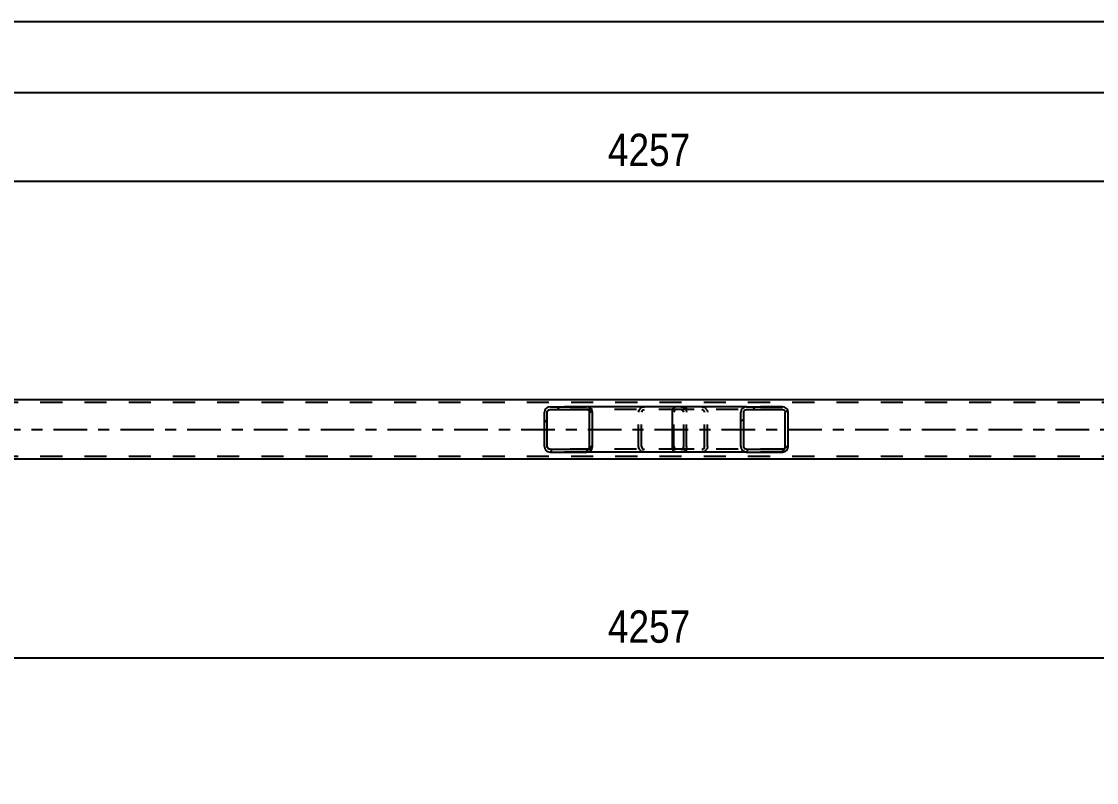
# Model space of a CAD drawing. Header units: millimetres. Extents: x 0 to 841, y 0 to 594.
# Drawn here: x 526.2 to 621.5, y 214.7 to 282.1 of the extents above; entities that cross this region are included whole.
import ezdxf

# ---------------------------------------------------------------- set-up
doc = ezdxf.new("R2010")
doc.units = ezdxf.units.MM
doc.linetypes.add('DXK_LINE_DOT2', pattern=[3.9198, 1.9599, -1.9599])
doc.linetypes.add('DXK_LINE_DOT3', pattern=[5.9187, 2.979, -0.9799, 0.9799, -0.9799])
doc.styles.add('Arial Narrow', font='ARIALN.TTF', dxfattribs={"height": 0.2})

# ---------------------------------------------------------------- blocks, each defined once
blk = doc.blocks.new('Part-814735472-2856 - 2738')
at = {"linetype": 'Continuous'}
h = blk.add_hatch(dxfattribs=at)
h.set_pattern_fill('', scale=0.7, style=0, pattern_type=0)
h.set_pattern_definition([(45, (594.1322, 247.6885), (-1.57154, 1.57154), [])])
h.paths.add_polyline_path([(594.17, 247.505), (594.132, 247.688), (594.023, 247.844), (593.86, 247.948), (593.668, 247.985), (590.483, 247.985), (590.291, 247.948), (590.128, 247.844), (590.019, 247.688), (589.981, 247.505), (589.981, 244.465), (590.019, 244.281), (590.128, 244.125), (590.291, 244.021), (590.483, 243.985), (593.668, 243.985), (593.86, 244.021), (594.023, 244.125), (594.132, 244.281), (594.17, 244.465)])
h.paths.add_polyline_path([(593.9, 244.373), (593.845, 244.295), (593.764, 244.243), (593.668, 244.225), (590.483, 244.225), (590.387, 244.243), (590.306, 244.295), (590.251, 244.373), (590.232, 244.465), (590.232, 247.505), (590.251, 247.597), (590.306, 247.674), (590.387, 247.726), (590.483, 247.745), (593.668, 247.745), (593.764, 247.726), (593.845, 247.674), (593.9, 247.597), (593.919, 247.505), (593.919, 244.465)])
at = {"color": 2, "linetype": 'Continuous'}
for p, q in [((583.912, 247.505), (583.933, 247.688)), ((583.933, 247.688), (583.992, 247.844)), ((583.992, 247.844), (584.079, 247.948)), ((584.079, 247.948), (584.183, 247.985)), ((590.483, 247.985), (584.183, 247.985)), ((590.019, 247.688), (589.981, 247.505)), ((590.483, 247.985), (590.291, 247.948)), ((590.306, 247.674), (590.387, 247.726)), ((590.387, 247.726), (590.483, 247.745)), ((590.483, 247.985), (593.668, 247.985)), ((590.483, 247.745), (593.668, 247.745)), ((593.86, 247.948), (593.668, 247.985)), ((593.668, 247.745), (593.764, 247.726)), ((593.764, 247.726), (593.845, 247.674)), ((594.17, 247.505), (594.132, 247.688)), ((583.912, 244.465), (583.912, 247.505)), ((589.981, 244.465), (589.981, 247.505)), ((590.232, 247.505), (590.251, 247.597)), ((590.232, 244.465), (590.232, 247.505)), ((590.251, 247.597), (590.306, 247.674)), ((593.845, 247.674), (593.9, 247.597)), ((593.9, 247.597), (593.919, 247.505)), ((593.919, 244.465), (593.919, 247.505)), ((594.17, 244.465), (594.17, 247.505)), ((583.933, 244.281), (583.912, 244.465)), ((583.992, 244.125), (583.933, 244.281)), ((584.079, 244.021), (583.992, 244.125)), ((584.183, 243.985), (584.079, 244.021)), ((590.483, 243.985), (584.183, 243.985)), ((589.981, 244.465), (590.019, 244.281)), ((590.251, 244.373), (590.232, 244.465)), ((590.306, 244.295), (590.251, 244.373)), ((590.291, 244.021), (590.483, 243.985)), ((590.387, 244.243), (590.306, 244.295)), ((590.483, 244.225), (590.387, 244.243)), ((590.483, 244.225), (593.668, 244.225)), ((590.483, 243.985), (593.668, 243.985)), ((593.764, 244.243), (593.668, 244.225)), ((593.668, 243.985), (593.86, 244.021)), ((593.845, 244.295), (593.764, 244.243)), ((593.9, 244.373), (593.845, 244.295)), ((593.919, 244.465), (593.9, 244.373)), ((594.132, 244.281), (594.17, 244.465))]:
    blk.add_line(p, q, dxfattribs=at)
at = {"color": 7, "linetype": 'DXK_LINE_DOT2'}
for p, q in [((584.131, 247.726), (584.087, 247.674)), ((584.183, 247.745), (584.131, 247.726)), ((593.668, 247.745), (584.183, 247.745)), ((585.176, 247.745), (585.176, 247.985)), ((586.517, 247.985), (586.71, 247.948)), ((586.614, 247.726), (586.517, 247.745)), ((586.695, 247.674), (586.614, 247.726)), ((586.982, 247.688), (587.02, 247.505)), ((593.668, 247.985), (590.483, 247.985)), ((584.058, 247.597), (584.048, 247.505)), ((584.048, 244.465), (584.048, 247.505)), ((584.087, 247.674), (584.058, 247.597)), ((586.75, 247.597), (586.695, 247.674)), ((586.769, 247.505), (586.75, 247.597)), ((586.769, 244.465), (586.769, 247.505)), ((587.02, 244.465), (587.02, 247.505)), ((584.048, 244.465), (584.058, 244.373)), ((584.058, 244.373), (584.087, 244.295)), ((584.087, 244.295), (584.131, 244.243)), ((584.131, 244.243), (584.183, 244.225)), ((593.668, 244.225), (584.183, 244.225)), ((585.176, 243.985), (585.176, 244.225)), ((586.517, 244.225), (586.614, 244.243)), ((586.71, 244.021), (586.517, 243.985)), ((586.614, 244.243), (586.695, 244.295)), ((586.695, 244.295), (586.75, 244.373)), ((586.75, 244.373), (586.769, 244.465)), ((587.02, 244.465), (586.982, 244.281)), ((593.668, 243.985), (590.483, 243.985))]:
    blk.add_line(p, q, dxfattribs=at)
for centre, start, end in [((586.532, 247.49), 23.84941, 68.8059), ((586.532, 244.48), 291.1941, 336.15059)]:
    blk.add_arc(centre, 0.492, start, end, dxfattribs=at)
at = {"color": 2, "linetype": 'Continuous'}
for centre, start, end in [((590.469, 247.49), 111.1941, 156.15059), ((593.682, 247.49), 23.84941, 68.8059), ((590.469, 244.48), 203.84941, 248.8059), ((593.682, 244.48), 291.1941, 336.15059)]:
    blk.add_arc(centre, 0.492, start, end, dxfattribs=at)
blk = doc.blocks.new('Part-814735472-2855 - 2738')
at = {"linetype": 'Continuous'}
h = blk.add_hatch(dxfattribs=at)
h.set_pattern_fill('', scale=0.7, style=0, pattern_type=0)
h.set_pattern_definition([(45, (576.7874, 247.6885), (-1.57154, 1.57154), [])])
h.paths.add_polyline_path([(576.826, 247.505), (576.787, 247.688), (576.677, 247.844), (576.511, 247.948), (576.316, 247.985), (573.08, 247.985), (572.885, 247.948), (572.719, 247.844), (572.608, 247.688), (572.57, 247.505), (572.57, 244.465), (572.608, 244.281), (572.719, 244.125), (572.885, 244.021), (573.08, 243.985), (576.316, 243.985), (576.511, 244.021), (576.677, 244.125), (576.787, 244.281), (576.826, 244.465)])
h.paths.add_polyline_path([(576.551, 244.373), (576.496, 244.295), (576.413, 244.243), (576.316, 244.225), (573.08, 244.225), (572.983, 244.243), (572.9, 244.295), (572.844, 244.373), (572.825, 244.465), (572.825, 247.505), (572.844, 247.597), (572.9, 247.674), (572.983, 247.726), (573.08, 247.745), (576.316, 247.745), (576.413, 247.726), (576.496, 247.674), (576.551, 247.597), (576.571, 247.505), (576.571, 244.465)])
at = {"color": 2, "linetype": 'Continuous'}
for p, q in [((572.608, 247.688), (572.57, 247.505)), ((573.08, 247.985), (572.885, 247.948)), ((572.9, 247.674), (572.983, 247.726)), ((572.983, 247.726), (573.08, 247.745)), ((573.08, 247.985), (576.316, 247.985)), ((573.08, 247.745), (576.316, 247.745)), ((584.183, 247.985), (576.316, 247.985)), ((576.511, 247.948), (576.316, 247.985)), ((576.316, 247.745), (576.413, 247.726)), ((576.413, 247.726), (576.496, 247.674)), ((576.826, 247.505), (576.787, 247.688)), ((572.57, 244.465), (572.57, 247.505)), ((572.825, 247.505), (572.844, 247.597)), ((572.825, 244.465), (572.825, 247.505)), ((572.844, 247.597), (572.9, 247.674)), ((576.496, 247.674), (576.551, 247.597)), ((576.551, 247.597), (576.571, 247.505)), ((576.571, 244.465), (576.571, 247.505)), ((576.826, 244.465), (576.826, 247.505)), ((572.57, 244.465), (572.608, 244.281)), ((572.844, 244.373), (572.825, 244.465)), ((572.9, 244.295), (572.844, 244.373)), ((572.885, 244.021), (573.08, 243.985)), ((572.983, 244.243), (572.9, 244.295)), ((573.08, 244.225), (572.983, 244.243)), ((573.08, 244.225), (576.316, 244.225)), ((573.08, 243.985), (576.316, 243.985)), ((576.413, 244.243), (576.316, 244.225)), ((576.316, 243.985), (576.511, 244.021)), ((584.183, 243.985), (576.316, 243.985)), ((576.496, 244.295), (576.413, 244.243)), ((576.551, 244.373), (576.496, 244.295)), ((576.571, 244.465), (576.551, 244.373)), ((576.787, 244.281), (576.826, 244.465))]:
    blk.add_line(p, q, dxfattribs=at)
at = {"color": 7, "linetype": 'DXK_LINE_DOT2'}
for p, q in [((576.316, 247.985), (573.08, 247.985)), ((584.665, 247.745), (573.08, 247.745)), ((580.919, 247.505), (580.958, 247.688)), ((581.234, 247.948), (581.43, 247.985)), ((581.249, 247.674), (581.271, 247.688)), ((581.271, 247.688), (581.332, 247.726)), ((581.332, 247.726), (581.43, 247.745)), ((584.665, 247.985), (584.183, 247.985)), ((584.665, 247.985), (584.86, 247.948)), ((584.763, 247.726), (584.665, 247.745)), ((584.845, 247.674), (584.763, 247.726)), ((585.137, 247.688), (585.176, 247.505)), ((580.919, 244.465), (580.919, 247.505)), ((581.194, 247.597), (581.174, 247.505)), ((581.174, 244.465), (581.174, 247.505)), ((581.249, 247.674), (581.194, 247.597)), ((584.901, 247.597), (584.845, 247.674)), ((584.92, 247.505), (584.901, 247.597)), ((584.92, 244.465), (584.92, 247.505)), ((585.176, 244.465), (585.176, 247.505)), ((584.665, 244.225), (573.08, 244.225)), ((576.316, 243.985), (573.08, 243.985)), ((580.958, 244.281), (580.919, 244.465)), ((581.174, 244.465), (581.194, 244.373)), ((581.194, 244.373), (581.249, 244.295)), ((581.43, 243.985), (581.234, 244.021)), ((581.249, 244.295), (581.271, 244.281)), ((581.271, 244.281), (581.332, 244.243)), ((581.332, 244.243), (581.43, 244.225)), ((584.665, 243.985), (584.183, 243.985)), ((584.665, 244.225), (584.763, 244.243)), ((584.86, 244.021), (584.665, 243.985)), ((584.763, 244.243), (584.845, 244.295)), ((584.845, 244.295), (584.901, 244.373)), ((584.901, 244.373), (584.92, 244.465)), ((585.176, 244.465), (585.137, 244.281))]:
    blk.add_line(p, q, dxfattribs=at)
at = {"color": 2, "linetype": 'Continuous'}
for centre, start, end in [((573.061, 247.484), 110.75832, 155.68004), ((576.335, 247.484), 24.31996, 69.24168), ((573.061, 244.486), 204.31996, 249.24168), ((576.335, 244.486), 290.75832, 335.68004)]:
    blk.add_arc(centre, 0.496, start, end, dxfattribs=at)
at = {"color": 7, "linetype": 'DXK_LINE_DOT2'}
for centre, start, end in [((581.41, 247.484), 110.75832, 155.68004), ((584.684, 247.484), 24.31996, 69.24168), ((581.41, 244.486), 204.31996, 249.24168), ((584.684, 244.486), 290.75832, 335.68004)]:
    blk.add_arc(centre, 0.496, start, end, dxfattribs=at)
blk = doc.blocks.new('Part-814735472-2967 - 2738')
at = {"color": 7, "linetype": 'DXK_LINE_DOT2'}
for p, q in [((765.044, 248.385), (102.928, 248.385)), ((765.044, 243.585), (102.928, 243.585))]:
    blk.add_line(p, q, dxfattribs=at)
at = {"color": 2, "linetype": 'Continuous'}
for p, q in [((666.192, 248.625), (501.924, 248.625)), ((666.192, 243.345), (501.924, 243.345))]:
    blk.add_line(p, q, dxfattribs=at)
at = {"color": 7, "linetype": 'DXK_LINE_DOT3'}
blk.add_line((102.928, 245.985), (765.044, 245.985), dxfattribs=at)
blk = doc.blocks.new('StraightDimension-814735472-3142 - 2738')
at = {"color": 7, "linetype": 'Continuous'}
for p, q in [((496.724, 258.025), (496.724, 270.836)), ((666.992, 258.025), (666.992, 270.836)), ((498.224, 268.586), (495.224, 267.386)), ((496.724, 267.986), (666.992, 267.986)), ((665.492, 267.386), (668.492, 268.586))]:
    blk.add_line(p, q, dxfattribs=at)
at = {"color": 0}
blk.add_wipeout([(586.114, 268.736), (586.114, 272.936), (577.602, 272.936), (577.602, 268.736)], dxfattribs=at)
at = {"color": 3, "style": 'Arial Narrow'}
blk.add_text('4257', height=2.8633, dxfattribs=at).set_placement((578.202, 269.336))
blk = doc.blocks.new('StraightDimension-814735472-3152 - 2738')
at = {"color": 7, "linetype": 'Continuous'}
blk.add_line((92.068, 282.147), (775.904, 282.147), dxfattribs=at)
blk = doc.blocks.new('StraightDimension-814735472-3170 - 2738')
at = {"color": 7, "linetype": 'Continuous'}
for p, q in [((496.724, 233.944), (496.724, 215.29)), ((666.992, 233.944), (666.992, 215.29)), ((498.224, 226.33), (495.224, 225.13)), ((665.492, 225.13), (668.492, 226.33)), ((496.724, 225.73), (666.992, 225.73))]:
    blk.add_line(p, q, dxfattribs=at)
at = {"color": 0}
blk.add_wipeout([(586.114, 226.48), (586.114, 230.68), (577.602, 230.68), (577.602, 226.48)], dxfattribs=at)
at = {"color": 3, "style": 'Arial Narrow'}
blk.add_text('4257', height=2.8633, dxfattribs=at).set_placement((578.202, 227.08))
at = {"color": 0, "linetype": 'Continuous'}
blk.add_wipeout([(666.392, 225.03), (662.192, 225.03), (662.192, 214.69), (666.392, 214.69)], dxfattribs=at)
at = {"color": 3, "linetype": 'Continuous', "style": 'Arial Narrow'}
blk.add_text('14430', height=2.8633, rotation=90.00021, dxfattribs=at).set_placement((665.792, 215.29))
blk = doc.blocks.new('StraightDimension-814735472-7478 - 2738')
at = {"color": 7, "linetype": 'Continuous'}
blk.add_line((92.708, 275.843), (775.264, 275.843), dxfattribs=at)

msp = doc.modelspace()

# ---------------------------------------------------------------- block references
for name in ['StraightDimension-814735472-3142 - 2738', 'Part-814735472-2967 - 2738', 'Part-814735472-2855 - 2738', 'Part-814735472-2856 - 2738', 'StraightDimension-814735472-3170 - 2738']:
    msp.add_blockref(name, (0, 0))

# ---------------------------------------------------------------- next in the draw order: block references
msp.add_blockref('StraightDimension-814735472-3152 - 2738', (0, 0))

# ---------------------------------------------------------------- next in the draw order: block references
msp.add_blockref('StraightDimension-814735472-7478 - 2738', (0, 0))

doc.saveas('drawing.dxf')
